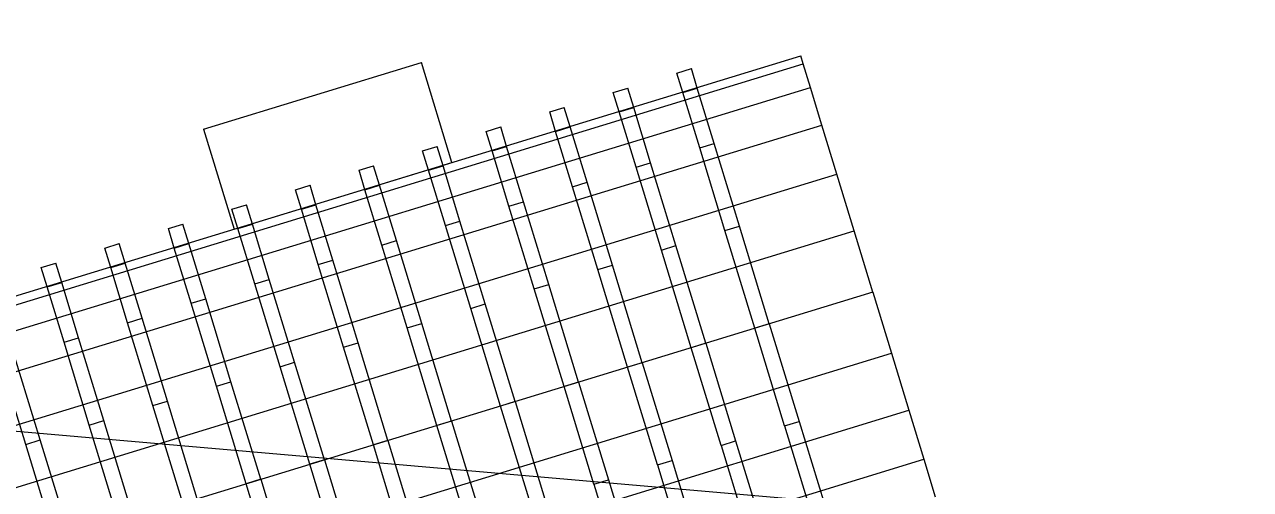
# Model space of a CAD drawing. Header units: millimetres. Extents: x -1970 to 59977, y -50268 to 6837.
# Drawn here: x 24467 to 25113, y 3348 to 3592 of the extents above; entities that cross this region are included whole.
import ezdxf

# ---------------------------------------------------------------- set-up
doc = ezdxf.new("R2010")
doc.units = ezdxf.units.MM
doc.layers.add('COTAS_P', color=1, linetype='Continuous', lineweight=0)
doc.layers.add('lateral_C02', color=7, linetype='Continuous', lineweight=0)
doc.dimstyles.new('R19_100', dxfattribs={"dimtxt": 250, "dimasz": 150, "dimexe": 150, "dimexo": 80, "dimgap": 100, "dimtad": 1, "dimtih": 1, "dimtoh": 1, "dimdsep": 46, "dimcen": 0.09, "dimadec": 0, "dimazin": 0, "dimtfac": 1, "dimtdec": 4, "dimtofl": 0, "dimtmove": 0, "dimatfit": 3, "dimfxl": 1, "dimtolj": 1, "dimtzin": 0, "dimarcsym": 0})

# ---------------------------------------------------------------- blocks, each defined once
blk = doc.blocks.new('*D3')
at = {"layer": 'COTAS_P', "color": 0, "lineweight": -2, "transparency": 16777216}
for p, q in [((25334.81, 3271.57), (25051.31, 4199.21)), ((16158.18, 1324.54), (24951.7, 4011.92)), ((16254.38, 496.51), (15970.89, 1424.15))]:
    blk.add_line(p, q, dxfattribs=at)
at = {"layer": 'COTAS_P', "color": 0, "transparency": 16777216}
for points in [[(24944.39, 4035.83), (24959, 3988.02), (25095.15, 4055.76)], [(16150.87, 1348.45), (16165.48, 1300.63), (16014.73, 1280.7)]]:
    blk.add_solid(points, dxfattribs=at)
at = {"layer": 'Defpoints', "color": 0, "transparency": 16777216}
for p in [(25095.15, 4055.76), (25358.19, 3195.06), (16277.76, 420)]:
    blk.add_point(p, dxfattribs=at)

msp = doc.modelspace()

# ---------------------------------------------------------------- linework, layer by layer
at = {"layer": 'lateral_C02'}
for p, q in [((24416.833, 3435.431), (24875.874, 3575.718)), ((24418.127, 3431.194), (24877.169, 3571.482)), ((24561.423, 3537.13), (24676.183, 3572.202)), ((24692.258, 3519.603), (24676.183, 3572.202)), ((24877.169, 3571.482), (24875.874, 3575.718)), ((24880.965, 3559.062), (24877.169, 3571.482)), ((24810.673, 3566.667), (24818.324, 3569.005)), ((24813.797, 3556.446), (24810.673, 3566.667)), ((24821.447, 3558.784), (24818.324, 3569.005)), ((24421.923, 3418.774), (24880.965, 3559.062)), ((24777.201, 3556.437), (24784.852, 3558.776)), ((24787.975, 3548.555), (24784.852, 3558.776)), ((24813.797, 3556.446), (24821.447, 3558.784)), ((24830.342, 3529.678), (24821.447, 3558.784)), ((24887.003, 3539.305), (24880.965, 3559.062)), ((24780.325, 3546.217), (24777.201, 3556.437)), ((24822.692, 3527.34), (24813.797, 3556.446)), ((24743.729, 3546.208), (24751.38, 3548.546)), ((24746.853, 3535.988), (24743.729, 3546.208)), ((24754.504, 3538.326), (24751.38, 3548.546)), ((24780.325, 3546.217), (24787.975, 3548.555)), ((24789.22, 3517.111), (24780.325, 3546.217)), ((24796.87, 3519.449), (24787.975, 3548.555)), ((24427.961, 3399.017), (24887.003, 3539.305)), ((24710.258, 3535.979), (24717.908, 3538.317)), ((24721.032, 3528.096), (24717.908, 3538.317)), ((24746.853, 3535.988), (24754.504, 3538.326)), ((24763.399, 3509.22), (24754.504, 3538.326)), ((24894.872, 3513.556), (24887.003, 3539.305)), ((24561.423, 3537.13), (24577.497, 3484.531)), ((24713.381, 3525.758), (24710.258, 3535.979)), ((24755.748, 3506.881), (24746.853, 3535.988)), ((24676.786, 3525.75), (24684.436, 3528.088)), ((24679.909, 3515.529), (24676.786, 3525.75)), ((24687.56, 3517.867), (24684.436, 3528.088)), ((24713.381, 3525.758), (24721.032, 3528.096)), ((24722.276, 3496.652), (24713.381, 3525.758)), ((24729.927, 3498.99), (24721.032, 3528.096)), ((24822.692, 3527.34), (24830.342, 3529.678)), ((24836.004, 3483.78), (24822.692, 3527.34)), ((24843.655, 3486.118), (24830.342, 3529.678)), ((24577.497, 3484.531), (24692.258, 3519.603)), ((24789.22, 3517.111), (24796.87, 3519.449)), ((24810.183, 3475.889), (24796.87, 3519.449)), ((24435.83, 3373.269), (24894.872, 3513.556)), ((24643.314, 3515.52), (24650.965, 3517.858)), ((24646.438, 3505.3), (24643.314, 3515.52)), ((24654.088, 3507.638), (24650.965, 3517.858)), ((24679.909, 3515.529), (24687.56, 3517.867)), ((24688.804, 3486.423), (24679.909, 3515.529)), ((24696.455, 3488.761), (24687.56, 3517.867)), ((24802.532, 3473.551), (24789.22, 3517.111)), ((24904.035, 3483.572), (24894.872, 3513.556)), ((24609.842, 3505.291), (24617.493, 3507.629)), ((24620.616, 3497.408), (24617.493, 3507.629)), ((24646.438, 3505.3), (24654.088, 3507.638)), ((24662.983, 3478.532), (24654.088, 3507.638)), ((24755.748, 3506.881), (24763.399, 3509.22)), ((24769.06, 3463.321), (24755.748, 3506.881)), ((24776.711, 3465.659), (24763.399, 3509.22)), ((24612.966, 3495.07), (24609.842, 3505.291)), ((24655.333, 3476.194), (24646.438, 3505.3)), ((24722.276, 3496.652), (24729.927, 3498.99)), ((24743.239, 3455.43), (24729.927, 3498.99)), ((24576.37, 3495.062), (24584.021, 3497.4)), ((24579.494, 3484.841), (24576.37, 3495.062)), ((24587.145, 3487.179), (24584.021, 3497.4)), ((24612.966, 3495.07), (24620.616, 3497.408)), ((24621.861, 3465.964), (24612.966, 3495.07)), ((24629.511, 3468.302), (24620.616, 3497.408)), ((24735.589, 3453.092), (24722.276, 3496.652)), ((24542.899, 3484.832), (24550.549, 3487.171)), ((24553.673, 3476.95), (24550.549, 3487.171)), ((24579.494, 3484.841), (24587.145, 3487.179)), ((24596.04, 3458.073), (24587.145, 3487.179)), ((24688.804, 3486.423), (24696.455, 3488.761)), ((24702.117, 3442.863), (24688.804, 3486.423)), ((24709.767, 3445.201), (24696.455, 3488.761)), ((24836.004, 3483.78), (24843.655, 3486.118)), ((24859.358, 3434.735), (24843.655, 3486.118)), ((24444.993, 3343.284), (24904.035, 3483.572)), ((24546.022, 3474.612), (24542.899, 3484.832)), ((24588.389, 3455.735), (24579.494, 3484.841)), ((24851.707, 3432.397), (24836.004, 3483.78)), ((24913.869, 3451.394), (24904.035, 3483.572)), ((24509.427, 3474.603), (24517.077, 3476.941)), ((24512.55, 3464.382), (24509.427, 3474.603)), ((24520.201, 3466.721), (24517.077, 3476.941)), ((24546.022, 3474.612), (24553.673, 3476.95)), ((24554.917, 3445.506), (24546.022, 3474.612)), ((24562.568, 3447.844), (24553.673, 3476.95)), ((24655.333, 3476.194), (24662.983, 3478.532)), ((24668.645, 3432.633), (24655.333, 3476.194)), ((24676.296, 3434.971), (24662.983, 3478.532)), ((24802.532, 3473.551), (24810.183, 3475.889)), ((24818.235, 3422.168), (24802.532, 3473.551)), ((24825.886, 3424.506), (24810.183, 3475.889)), ((24475.955, 3464.374), (24483.606, 3466.712)), ((24486.729, 3456.491), (24483.606, 3466.712)), ((24512.55, 3464.382), (24520.201, 3466.721)), ((24529.096, 3437.615), (24520.201, 3466.721)), ((24621.861, 3465.964), (24629.511, 3468.302)), ((24642.824, 3424.742), (24629.511, 3468.302)), ((24479.079, 3454.153), (24475.955, 3464.374)), ((24521.445, 3435.276), (24512.55, 3464.382)), ((24635.173, 3422.404), (24621.861, 3465.964)), ((24769.06, 3463.321), (24776.711, 3465.659)), ((24784.763, 3411.938), (24769.06, 3463.321)), ((24792.414, 3414.277), (24776.711, 3465.659)), ((24479.079, 3454.153), (24486.729, 3456.491)), ((24487.974, 3425.047), (24479.079, 3454.153)), ((24495.624, 3427.385), (24486.729, 3456.491)), ((24588.389, 3455.735), (24596.04, 3458.073)), ((24601.701, 3412.175), (24588.389, 3455.735)), ((24609.352, 3414.513), (24596.04, 3458.073)), ((24735.589, 3453.092), (24743.239, 3455.43)), ((24758.942, 3404.047), (24743.239, 3455.43)), ((24913.869, 3451.394), (24454.827, 3311.107)), ((24554.917, 3445.506), (24562.568, 3447.844)), ((24575.88, 3404.284), (24562.568, 3447.844)), ((24751.292, 3401.709), (24735.589, 3453.092)), ((24913.869, 3451.394), (24923.703, 3419.217)), ((24568.23, 3401.945), (24554.917, 3445.506)), ((24702.117, 3442.863), (24709.767, 3445.201)), ((24717.82, 3391.48), (24702.117, 3442.863)), ((24725.471, 3393.818), (24709.767, 3445.201)), ((24521.445, 3435.276), (24529.096, 3437.615)), ((24534.758, 3391.716), (24521.445, 3435.276)), ((24542.408, 3394.054), (24529.096, 3437.615)), ((24668.645, 3432.633), (24676.296, 3434.971)), ((24691.999, 3383.589), (24676.296, 3434.971)), ((24859.358, 3434.735), (24851.707, 3432.397)), ((24859.358, 3434.735), (24875.061, 3383.352)), ((24684.348, 3381.251), (24668.645, 3432.633)), ((24867.41, 3381.014), (24851.707, 3432.397)), ((24487.974, 3425.047), (24495.624, 3427.385)), ((24501.286, 3381.487), (24487.974, 3425.047)), ((24508.937, 3383.825), (24495.624, 3427.385)), ((24635.173, 3422.404), (24642.824, 3424.742)), ((24650.876, 3371.021), (24635.173, 3422.404)), ((24658.527, 3373.359), (24642.824, 3424.742)), ((24825.886, 3424.506), (24818.235, 3422.168)), ((24833.938, 3370.785), (24818.235, 3422.168)), ((24825.886, 3424.506), (24841.589, 3373.123)), ((24475.465, 3373.596), (24462.152, 3417.156)), ((24464.661, 3278.929), (24923.703, 3419.217)), ((24923.703, 3419.217), (24932.866, 3389.232)), ((24467.814, 3371.258), (24454.502, 3414.818)), ((24601.701, 3412.175), (24609.352, 3414.513)), ((24617.404, 3360.792), (24601.701, 3412.175)), ((24625.055, 3363.13), (24609.352, 3414.513)), ((24792.414, 3414.277), (24784.763, 3411.938)), ((24800.467, 3360.556), (24784.763, 3411.938)), ((24792.414, 3414.277), (24808.117, 3362.894)), ((24568.23, 3401.945), (24575.88, 3404.284)), ((24591.583, 3352.901), (24575.88, 3404.284)), ((24758.942, 3404.047), (24751.292, 3401.709)), ((24758.942, 3404.047), (24774.645, 3352.664)), ((24583.933, 3350.563), (24568.23, 3401.945)), ((24766.995, 3350.326), (24751.292, 3401.709)), ((24473.824, 3248.945), (24932.866, 3389.232)), ((24534.758, 3391.716), (24542.408, 3394.054)), ((24550.461, 3340.333), (24534.758, 3391.716)), ((24558.112, 3342.672), (24542.408, 3394.054)), ((24725.471, 3393.818), (24717.82, 3391.48)), ((24733.523, 3340.097), (24717.82, 3391.48)), ((24725.471, 3393.818), (24741.174, 3342.435)), ((24932.866, 3389.232), (24940.735, 3363.484)), ((24368.284, 3386.486), (25367.278, 3299.666)), ((24501.286, 3381.487), (24508.937, 3383.825)), ((24524.64, 3332.442), (24508.937, 3383.825)), ((24691.999, 3383.589), (24684.348, 3381.251)), ((24691.999, 3383.589), (24707.702, 3332.206)), ((24867.41, 3381.014), (24875.061, 3383.352)), ((24875.061, 3383.352), (24888.373, 3339.792)), ((24516.989, 3330.104), (24501.286, 3381.487)), ((24700.051, 3329.868), (24684.348, 3381.251)), ((24867.41, 3381.014), (24880.723, 3337.454)), ((24467.814, 3371.258), (24475.465, 3373.596)), ((24483.517, 3319.875), (24467.814, 3371.258)), ((24491.168, 3322.213), (24475.465, 3373.596)), ((24658.527, 3373.359), (24650.876, 3371.021)), ((24666.579, 3319.638), (24650.876, 3371.021)), ((24658.527, 3373.359), (24674.23, 3321.977)), ((24833.938, 3370.785), (24841.589, 3373.123)), ((24833.938, 3370.785), (24847.251, 3327.225)), ((24841.589, 3373.123), (24854.901, 3329.563)), ((24481.693, 3223.197), (24940.735, 3363.484)), ((24940.735, 3363.484), (24946.773, 3343.727)), ((24625.055, 3363.13), (24617.404, 3360.792)), ((24633.108, 3309.409), (24617.404, 3360.792)), ((24625.055, 3363.13), (24640.758, 3311.747)), ((24800.467, 3360.556), (24808.117, 3362.894)), ((24800.467, 3360.556), (24813.779, 3316.995)), ((24808.117, 3362.894), (24821.43, 3319.334)), ((24591.583, 3352.901), (24583.933, 3350.563)), ((24599.636, 3299.18), (24583.933, 3350.563)), ((24591.583, 3352.901), (24607.286, 3301.518)), ((24766.995, 3350.326), (24774.645, 3352.664)), ((24774.645, 3352.664), (24787.958, 3309.104)), ((24766.995, 3350.326), (24780.307, 3306.766))]:
    msp.add_line(p, q, dxfattribs=at)

# ---------------------------------------------------------------- dimensions: what is measured, and where the dimension line sits
at = {"layer": 'COTAS_P'}
dim = msp.add_aligned_dim(p1=(16277.765, 420), p2=(25358.187, 3195.061), distance=900, text='<> P', dimstyle='R19_100', dxfattribs=at)
dim.commit()
dim.dimension.update_dxf_attribs({"geometry": '*D3', "text_midpoint": (20554.937, 2668.234)})

doc.saveas('drawing.dxf')
